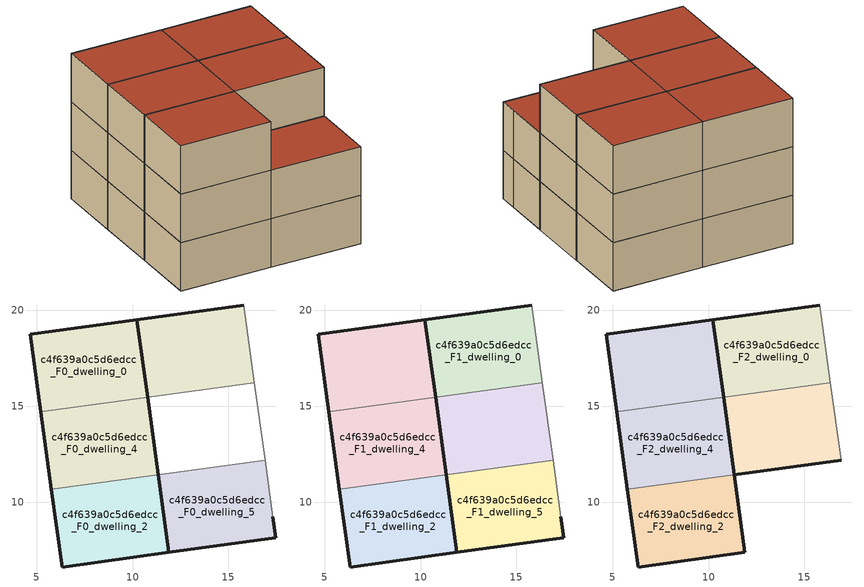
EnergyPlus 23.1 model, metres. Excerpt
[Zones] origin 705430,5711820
c4f639a0c5d6edcc_F0_dwelling_0
 floor ground (EU_floor_Construction): 16.35,16.23 15.79,20.28 10.23,19.51 10.78,15.47 z0; 10.78,15.47 10.23,19.51 4.66,18.74 5.21,14.7 z0
 wall outside (EU_wall_Construction): 5.21,14.7 4.66,18.74 10.23,19.51 10.78,15.47 z0:3
 wall to c4f639a0c5d6edcc_F0_dwelling_1 (EU_wall_Construction): 10.78,15.47 5.21,14.7 z0:3
c4f639a0c5d6edcc_F0_dwelling_1
 floor ground (EU_floor_Construction): 16.35,16.23 15.8,20.28 10.23,19.51 10.78,15.47 z0; 11.34,11.43 10.78,15.47 5.21,14.7 5.77,10.66 z0
 wall outside (EU_wall_Construction): 5.77,10.66 5.21,14.7 / 10.78,15.47 11.34,11.43 z0:3
 wall to c4f639a0c5d6edcc_F0_dwelling_2 (EU_wall_Construction): 11.34,11.43 5.77,10.66 z0:3
c4f639a0c5d6edcc_F0_dwelling_2
 floor ground (EU_floor_Construction): 11.9,7.38 11.34,11.43 5.77,10.66 6.33,6.62 z0
 wall outside (EU_wall_Construction): 11.34,11.43 11.9,7.38 6.33,6.62 5.77,10.66 z0:3
c4f639a0c5d6edcc_F0_dwelling_3
 floor ground (EU_floor_Construction): 16.35,16.23 15.79,20.28 10.23,19.51 10.78,15.47 z0; 10.78,15.47 10.23,19.51 4.66,18.74 5.21,14.7 z0; 11.34,11.43 10.78,15.47 5.21,14.7 5.77,10.66 z0
 wall outside (EU_wall_Construction): 10.78,15.47 10.23,19.51 15.8,20.28 z0:3
 wall adiabatic (EU_wall_Construction): 15.8,20.28 16.35,16.23 z0:3
 wall to c4f639a0c5d6edcc_F0_dwelling_4 (EU_wall_Construction): 16.35,16.23 10.78,15.47 z0:3
 roof outside (EU_floor_Construction): 15.79,20.28 10.78,15.47 10.23,19.51 z3; 15.79,20.28 16.35,16.23 10.78,15.47 z3
c4f639a0c5d6edcc_F0_dwelling_4
 floor ground (EU_floor_Construction): 11.34,11.43 10.78,15.47 5.21,14.7 5.77,10.66 z0
 wall outside (EU_wall_Construction): 11.34,11.42 10.78,15.47 z0:3
 wall adiabatic (EU_wall_Construction): 16.35,16.23 16.91,12.19 z0:3
 wall to c4f639a0c5d6edcc_F0_dwelling_5 (EU_wall_Construction): 16.91,12.19 11.34,11.42 z0:3
 roof outside (EU_floor_Construction): 10.78,15.47 11.34,11.43 5.77,10.66 5.21,14.7 z3
c4f639a0c5d6edcc_F0_dwelling_5
 floor ground (EU_floor_Construction): 17.47,8.15 17.32,9.23 16.91,12.19 11.34,11.42 11.9,7.38 z0
 wall outside (EU_wall_Construction): 17.32,9.23 17.47,8.15 11.9,7.38 11.34,11.42 z0:3
 wall adiabatic (EU_wall_Construction): 16.91,12.19 17.32,9.23 z0:3
c4f639a0c5d6edcc_F1_dwelling_0
 floor outside (EU_floor_Construction): 10.78,15.47 10.23,19.51 4.66,18.74 5.21,14.7 z3
 floor to c4f639a0c5d6edcc_F0_dwelling_0 (EU_floor_Construction): 16.35,16.23 15.79,20.28 10.23,19.51 10.78,15.47 z3
 wall outside (EU_wall_Construction): 5.21,14.7 4.66,18.74 10.23,19.51 10.78,15.47 z3:6
 wall to c4f639a0c5d6edcc_F1_dwelling_1 (EU_wall_Construction): 10.78,15.47 5.21,14.7 z3:6
c4f639a0c5d6edcc_F1_dwelling_1
 floor outside (EU_floor_Construction): 16.91,12.19 16.35,16.23 10.78,15.47 11.34,11.42 z3
 floor to c4f639a0c5d6edcc_F0_dwelling_1 (EU_floor_Construction): 15.8,20.28 10.23,19.51 10.78,15.47 z3; 11.34,11.43 10.78,15.47 5.21,14.7 5.77,10.66 z3; 16.35,16.23 15.8,20.28 10.78,15.47 z3
 wall outside (EU_wall_Construction): 5.77,10.66 5.21,14.7 / 10.78,15.47 11.34,11.43 z3:6
 wall to c4f639a0c5d6edcc_F1_dwelling_2 (EU_wall_Construction): 11.34,11.43 5.77,10.66 z3:6
c4f639a0c5d6edcc_F1_dwelling_2
 floor to c4f639a0c5d6edcc_F0_dwelling_2 (EU_floor_Construction): 11.9,7.38 11.34,11.43 5.77,10.66 6.33,6.62 z3
 wall outside (EU_wall_Construction): 11.34,11.43 11.9,7.38 6.33,6.62 5.77,10.66 z3:6
c4f639a0c5d6edcc_F1_dwelling_3
 floor outside (EU_floor_Construction): 16.35,16.23 15.79,20.28 10.23,19.51 10.78,15.47 z3; 11.34,11.43 10.78,15.47 5.21,14.7 5.77,10.66 z3
 floor to c4f639a0c5d6edcc_F0_dwelling_3 (EU_floor_Construction): 10.78,15.47 10.23,19.51 4.66,18.74 5.21,14.7 z3
 wall outside (EU_wall_Construction): 10.78,15.47 10.23,19.51 15.8,20.28 z3:6
 wall adiabatic (EU_wall_Construction): 15.8,20.28 16.35,16.23 z3:6
 wall to c4f639a0c5d6edcc_F1_dwelling_4 (EU_wall_Construction): 16.35,16.23 10.78,15.47 z3:6
 roof outside (EU_floor_Construction): 15.79,20.28 10.78,15.47 10.23,19.51 z6; 15.79,20.28 16.35,16.23 10.78,15.47 z6
c4f639a0c5d6edcc_F1_dwelling_4
 floor outside (EU_floor_Construction): 11.34,11.43 10.78,15.47 5.21,14.7 5.77,10.66 z3
 floor to c4f639a0c5d6edcc_F0_dwelling_4 (EU_floor_Construction): 16.91,12.19 16.35,16.23 10.78,15.47 11.34,11.42 z3
 wall outside (EU_wall_Construction): 11.34,11.42 10.78,15.47 z3:6
 wall adiabatic (EU_wall_Construction): 16.35,16.23 16.91,12.19 z3:6
 wall to c4f639a0c5d6edcc_F1_dwelling_5 (EU_wall_Construction): 16.91,12.19 11.34,11.42 z3:6
 roof outside (EU_floor_Construction): 10.78,15.47 11.34,11.43 5.77,10.66 5.21,14.7 z6
c4f639a0c5d6edcc_F1_dwelling_5
 floor to c4f639a0c5d6edcc_F0_dwelling_5 (EU_floor_Construction): 17.47,8.15 17.32,9.23 16.91,12.19 11.34,11.42 11.9,7.38 z3
 wall outside (EU_wall_Construction): 17.32,9.23 17.47,8.15 11.9,7.38 11.34,11.42 z3:6
 wall adiabatic (EU_wall_Construction): 16.91,12.19 17.32,9.23 z3:6
 roof outside (EU_roof_Construction): 16.91,12.19 17.32,9.23 17.47,8.15 11.9,7.38 11.34,11.42 z6
c4f639a0c5d6edcc_F2_dwelling_0
 floor outside (EU_floor_Construction): 10.78,15.47 10.23,19.51 4.66,18.74 5.21,14.7 z6
 floor to c4f639a0c5d6edcc_F1_dwelling_0 (EU_floor_Construction): 16.35,16.23 15.79,20.28 10.23,19.51 10.78,15.47 z6
 wall outside (EU_wall_Construction): 5.21,14.7 4.66,18.74 10.23,19.51 10.78,15.47 z6:9
 wall to c4f639a0c5d6edcc_F2_dwelling_1 (EU_wall_Construction): 10.78,15.47 5.21,14.7 z6:9
 roof outside (EU_roof_Construction): 10.23,19.51 10.78,15.47 5.21,14.7 4.66,18.74 z9; 15.79,20.28 16.35,16.23 10.78,15.47 10.23,19.51 z9
c4f639a0c5d6edcc_F2_dwelling_1
 floor outside (EU_floor_Construction): 16.91,12.19 16.35,16.23 10.78,15.47 11.34,11.42 z6
 floor to c4f639a0c5d6edcc_F1_dwelling_1 (EU_floor_Construction): 15.8,20.28 10.23,19.51 10.78,15.47 z6; 11.34,11.43 10.78,15.47 5.21,14.7 5.77,10.66 z6; 16.35,16.23 15.8,20.28 10.78,15.47 z6
 wall outside (EU_wall_Construction): 5.77,10.66 5.21,14.7 / 10.78,15.47 11.34,11.43 z6:9
 wall to c4f639a0c5d6edcc_F2_dwelling_2 (EU_wall_Construction): 11.34,11.43 5.77,10.66 z6:9
 roof outside (EU_roof_Construction): 10.78,15.47 11.34,11.43 5.77,10.66 5.21,14.7 z9; 15.8,20.28 10.78,15.47 10.23,19.51 z9; 15.8,20.28 16.35,16.23 10.78,15.47 z9; 16.35,16.23 16.91,12.19 11.34,11.43 10.78,15.47 z9
c4f639a0c5d6edcc_F2_dwelling_2
 floor to c4f639a0c5d6edcc_F1_dwelling_2 (EU_floor_Construction): 11.9,7.38 11.34,11.43 5.77,10.66 6.33,6.62 z6
 wall outside (EU_wall_Construction): 11.34,11.43 11.9,7.38 6.33,6.62 5.77,10.66 z6:9
 roof outside (EU_roof_Construction): 11.34,11.43 11.9,7.38 6.33,6.62 5.77,10.66 z9
c4f639a0c5d6edcc_F2_dwelling_3
 floor outside (EU_floor_Construction): 16.35,16.23 15.79,20.28 10.23,19.51 10.78,15.47 z6; 11.34,11.43 10.78,15.47 5.21,14.7 5.77,10.66 z6
 floor to c4f639a0c5d6edcc_F1_dwelling_3 (EU_floor_Construction): 10.78,15.47 10.23,19.51 4.66,18.74 5.21,14.7 z6
 wall outside (EU_wall_Construction): 10.78,15.47 10.23,19.51 15.8,20.28 z6:9
 wall adiabatic (EU_wall_Construction): 15.8,20.28 16.35,16.23 z6:9
 wall to c4f639a0c5d6edcc_F2_dwelling_4 (EU_wall_Construction): 16.35,16.23 10.78,15.47 z6:9
 roof outside (EU_roof_Construction): 10.23,19.51 10.78,15.47 5.21,14.7 4.66,18.74 z9; 15.79,20.28 10.78,15.47 10.23,19.51 z9; 10.78,15.47 11.34,11.43 5.77,10.66 5.21,14.7 z9; 15.79,20.28 16.35,16.23 10.78,15.47 z9
c4f639a0c5d6edcc_F2_dwelling_4
 floor outside (EU_floor_Construction): 11.34,11.43 10.78,15.47 5.21,14.7 5.77,10.66 z6
 floor to c4f639a0c5d6edcc_F1_dwelling_4 (EU_floor_Construction): 16.91,12.19 16.35,16.23 10.78,15.47 11.34,11.42 z6
 wall outside (EU_wall_Construction): 16.91,12.19 11.34,11.42 10.78,15.47 z6:9
 wall adiabatic (EU_wall_Construction): 16.35,16.23 16.91,12.19 z6:9
 roof outside (EU_roof_Construction): 10.78,15.47 11.34,11.43 5.77,10.66 5.21,14.7 z9; 16.35,16.23 16.91,12.19 11.34,11.43 10.78,15.47 z9
shading: 17.32,9.23 15.75,20.27 z0:6
[Building]
EU S2 Campaign: North Axis=0; Terrain=City; Solar Distribution=FullExterior
[Site:Location]
London: Latitude=51.5; Longitude=-0.5; Time Zone=0; Elevation=25
[SizingPeriod:WeatherFileDays]
AnnualSizingPeriod: Begin Month=1; Begin Day of Month=1; End Month=12; End Day of Month=31; Day of Week for Start Day=Monday; Use Weather File Daylight Saving Period=No; Use Weather File Rain and Snow Indicators=No
[MATERIAL]
EU_InternalMass_Material: Roughness=MediumRough; Thickness=0.1; Conductivity=1; Density=1800; Specific Heat=900; Thermal Absorptance=0.9; Solar Absorptance=0.7; Visible Absorptance=0.7
[MATERIAL:NOMASS] Roughness=MediumRough; Thermal Absorptance=0.9; Solar Absorptance=0.7; Visible Absorptance=0.7
Name | Thermal Resistance
EU_wall_NoMass | 1.04674
EU_roof_NoMass | 4.32442
EU_floor_NoMass | 2.04616
[CONSTRUCTION]
EU_wall_Construction: EU_wall_NoMass
EU_roof_Construction: EU_roof_NoMass
EU_floor_Construction: EU_floor_NoMass
EU_InternalMass_Construction: EU_InternalMass_Material
[ZONE] Type=1; Multiplier=1; Ceiling Height=autocalculate; Floor Area=autocalculate; Part of Total Floor Area=Yes
Name | Volume
c4f639a0c5d6edcc_F0_dwelling_0 | 137.6
c4f639a0c5d6edcc_F1_dwelling_0; c4f639a0c5d6edcc_F2_dwelling_0 | 137.628
c4f639a0c5d6edcc_F0_dwelling_1 | 137.615
c4f639a0c5d6edcc_F1_dwelling_1; c4f639a0c5d6edcc_F2_dwelling_1 | 206.437
c4f639a0c5d6edcc_F0_dwelling_2 | 68.8066
c4f639a0c5d6edcc_F1_dwelling_2; c4f639a0c5d6edcc_F2_dwelling_2 | 68.8059
c4f639a0c5d6edcc_F0_dwelling_3; c4f639a0c5d6edcc_F1_dwelling_3; c4f639a0c5d6edcc_F2_dwelling_3 | 206.423
c4f639a0c5d6edcc_F0_dwelling_4 | 68.8257
c4f639a0c5d6edcc_F1_dwelling_4; c4f639a0c5d6edcc_F2_dwelling_4 | 137.646
c4f639a0c5d6edcc_F0_dwelling_5 | 68.8147
c4f639a0c5d6edcc_F1_dwelling_5 | 68.8154
[INTERNALMASS] Construction=EU_InternalMass_Construction
Name | Zone or ZoneList | Surface Area
c4f639a0c5d6edcc_F0_dwelling_0_EU_InternalMass | c4f639a0c5d6edcc_F0_dwelling_0 | 22.9371
c4f639a0c5d6edcc_F0_dwelling_1_EU_InternalMass | c4f639a0c5d6edcc_F0_dwelling_1 | 22.9416
c4f639a0c5d6edcc_F0_dwelling_2_EU_InternalMass | c4f639a0c5d6edcc_F0_dwelling_2 | 22.9374
c4f639a0c5d6edcc_F0_dwelling_3_EU_InternalMass | c4f639a0c5d6edcc_F0_dwelling_3 | 22.9405
c4f639a0c5d6edcc_F0_dwelling_4_EU_InternalMass | c4f639a0c5d6edcc_F0_dwelling_4 | 22.9409
c4f639a0c5d6edcc_F0_dwelling_5_EU_InternalMass | c4f639a0c5d6edcc_F0_dwelling_5 | 22.9381
c4f639a0c5d6edcc_F1_dwelling_0_EU_InternalMass | c4f639a0c5d6edcc_F1_dwelling_0 | 22.9371
c4f639a0c5d6edcc_F1_dwelling_1_EU_InternalMass | c4f639a0c5d6edcc_F1_dwelling_1 | 22.9416
c4f639a0c5d6edcc_F1_dwelling_2_EU_InternalMass | c4f639a0c5d6edcc_F1_dwelling_2 | 22.9374
c4f639a0c5d6edcc_F1_dwelling_3_EU_InternalMass | c4f639a0c5d6edcc_F1_dwelling_3 | 22.9405
c4f639a0c5d6edcc_F1_dwelling_4_EU_InternalMass | c4f639a0c5d6edcc_F1_dwelling_4 | 22.9409
c4f639a0c5d6edcc_F1_dwelling_5_EU_InternalMass | c4f639a0c5d6edcc_F1_dwelling_5 | 22.9381
c4f639a0c5d6edcc_F2_dwelling_0_EU_InternalMass | c4f639a0c5d6edcc_F2_dwelling_0 | 27.5256
c4f639a0c5d6edcc_F2_dwelling_1_EU_InternalMass | c4f639a0c5d6edcc_F2_dwelling_1 | 27.5252
c4f639a0c5d6edcc_F2_dwelling_2_EU_InternalMass | c4f639a0c5d6edcc_F2_dwelling_2 | 27.5332
c4f639a0c5d6edcc_F2_dwelling_3_EU_InternalMass | c4f639a0c5d6edcc_F2_dwelling_3 | 27.5223
c4f639a0c5d6edcc_F2_dwelling_4_EU_InternalMass | c4f639a0c5d6edcc_F2_dwelling_4 | 27.5262
[OTHEREQUIPMENT] Fuel Type=Electricity; Design Level Calculation Method=Watts/Area; Power per Zone Floor Area=1; Fraction Latent=0; Fraction Radiant=0; Fraction Lost=0; Carbon Dioxide Generation Rate=0; EndUse Subcategory=EU_Step8_InternalGains
Name | Zone or ZoneList or Space or SpaceList | Schedule
EU_Step8_InternalGain_c4f639a0c5d6edcc_F0_dwelling_0_f000 | c4f639a0c5d6edcc_F0_dwelling_0 | EU_Step8_GainSchedule_c4f639a0c5d6edcc_F0_dwelling_0_f000
EU_Step8_InternalGain_c4f639a0c5d6edcc_F0_dwelling_1_f000 | c4f639a0c5d6edcc_F0_dwelling_1 | EU_Step8_GainSchedule_c4f639a0c5d6edcc_F0_dwelling_1_f000
EU_Step8_InternalGain_c4f639a0c5d6edcc_F0_dwelling_2_f000 | c4f639a0c5d6edcc_F0_dwelling_2 | EU_Step8_GainSchedule_c4f639a0c5d6edcc_F0_dwelling_2_f000
EU_Step8_InternalGain_c4f639a0c5d6edcc_F0_dwelling_3_f000 | c4f639a0c5d6edcc_F0_dwelling_3 | EU_Step8_GainSchedule_c4f639a0c5d6edcc_F0_dwelling_3_f000
EU_Step8_InternalGain_c4f639a0c5d6edcc_F0_dwelling_4_f000 | c4f639a0c5d6edcc_F0_dwelling_4 | EU_Step8_GainSchedule_c4f639a0c5d6edcc_F0_dwelling_4_f000
EU_Step8_InternalGain_c4f639a0c5d6edcc_F0_dwelling_5_f000 | c4f639a0c5d6edcc_F0_dwelling_5 | EU_Step8_GainSchedule_c4f639a0c5d6edcc_F0_dwelling_5_f000
EU_Step8_InternalGain_c4f639a0c5d6edcc_F1_dwelling_0_f000 | c4f639a0c5d6edcc_F1_dwelling_0 | EU_Step8_GainSchedule_c4f639a0c5d6edcc_F1_dwelling_0_f000
EU_Step8_InternalGain_c4f639a0c5d6edcc_F1_dwelling_1_f000 | c4f639a0c5d6edcc_F1_dwelling_1 | EU_Step8_GainSchedule_c4f639a0c5d6edcc_F1_dwelling_1_f000
EU_Step8_InternalGain_c4f639a0c5d6edcc_F1_dwelling_2_f000 | c4f639a0c5d6edcc_F1_dwelling_2 | EU_Step8_GainSchedule_c4f639a0c5d6edcc_F1_dwelling_2_f000
EU_Step8_InternalGain_c4f639a0c5d6edcc_F1_dwelling_3_f000 | c4f639a0c5d6edcc_F1_dwelling_3 | EU_Step8_GainSchedule_c4f639a0c5d6edcc_F1_dwelling_3_f000
EU_Step8_InternalGain_c4f639a0c5d6edcc_F1_dwelling_4_f000 | c4f639a0c5d6edcc_F1_dwelling_4 | EU_Step8_GainSchedule_c4f639a0c5d6edcc_F1_dwelling_4_f000
EU_Step8_InternalGain_c4f639a0c5d6edcc_F1_dwelling_5_f000 | c4f639a0c5d6edcc_F1_dwelling_5 | EU_Step8_GainSchedule_c4f639a0c5d6edcc_F1_dwelling_5_f000
EU_Step8_InternalGain_c4f639a0c5d6edcc_F2_dwelling_0_f000 | c4f639a0c5d6edcc_F2_dwelling_0 | EU_Step8_GainSchedule_c4f639a0c5d6edcc_F2_dwelling_0_f000
EU_Step8_InternalGain_c4f639a0c5d6edcc_F2_dwelling_1_f000 | c4f639a0c5d6edcc_F2_dwelling_1 | EU_Step8_GainSchedule_c4f639a0c5d6edcc_F2_dwelling_1_f000
EU_Step8_InternalGain_c4f639a0c5d6edcc_F2_dwelling_2_f000 | c4f639a0c5d6edcc_F2_dwelling_2 | EU_Step8_GainSchedule_c4f639a0c5d6edcc_F2_dwelling_2_f000
EU_Step8_InternalGain_c4f639a0c5d6edcc_F2_dwelling_3_f000 | c4f639a0c5d6edcc_F2_dwelling_3 | EU_Step8_GainSchedule_c4f639a0c5d6edcc_F2_dwelling_3_f000
EU_Step8_InternalGain_c4f639a0c5d6edcc_F2_dwelling_4_f000 | c4f639a0c5d6edcc_F2_dwelling_4 | EU_Step8_GainSchedule_c4f639a0c5d6edcc_F2_dwelling_4_f000
[ZONEVENTILATION:DESIGNFLOWRATE] Schedule=EU_AlwaysOn; Design Flow Rate Calculation Method=AirChanges/Hour; Air Changes per Hour=0.488719; Ventilation Type=Natural; Fan Pressure Rise=0; Fan Total Efficiency=1; Constant Term Coefficient=1; Temperature Term Coefficient=0; Velocity Term Coefficient=0; Velocity Squared Term Coefficient=0; Minimum Indoor Temperature=-100; Maximum Indoor Temperature=100; Delta Temperature=-100; Minimum Outdoor Temperature=-100; Maximum Outdoor Temperature=100; Maximum Wind Speed=40
Name | Zone or ZoneList or Space or SpaceList
EU_ConstantAir_c4f639a0c5d6edcc_F0_dwelling_0 | c4f639a0c5d6edcc_F0_dwelling_0
EU_ConstantAir_c4f639a0c5d6edcc_F0_dwelling_1 | c4f639a0c5d6edcc_F0_dwelling_1
EU_ConstantAir_c4f639a0c5d6edcc_F0_dwelling_2 | c4f639a0c5d6edcc_F0_dwelling_2
EU_ConstantAir_c4f639a0c5d6edcc_F0_dwelling_3 | c4f639a0c5d6edcc_F0_dwelling_3
EU_ConstantAir_c4f639a0c5d6edcc_F0_dwelling_4 | c4f639a0c5d6edcc_F0_dwelling_4
EU_ConstantAir_c4f639a0c5d6edcc_F0_dwelling_5 | c4f639a0c5d6edcc_F0_dwelling_5
EU_ConstantAir_c4f639a0c5d6edcc_F1_dwelling_0 | c4f639a0c5d6edcc_F1_dwelling_0
EU_ConstantAir_c4f639a0c5d6edcc_F1_dwelling_1 | c4f639a0c5d6edcc_F1_dwelling_1
EU_ConstantAir_c4f639a0c5d6edcc_F1_dwelling_2 | c4f639a0c5d6edcc_F1_dwelling_2
EU_ConstantAir_c4f639a0c5d6edcc_F1_dwelling_3 | c4f639a0c5d6edcc_F1_dwelling_3
EU_ConstantAir_c4f639a0c5d6edcc_F1_dwelling_4 | c4f639a0c5d6edcc_F1_dwelling_4
EU_ConstantAir_c4f639a0c5d6edcc_F1_dwelling_5 | c4f639a0c5d6edcc_F1_dwelling_5
EU_ConstantAir_c4f639a0c5d6edcc_F2_dwelling_0 | c4f639a0c5d6edcc_F2_dwelling_0
EU_ConstantAir_c4f639a0c5d6edcc_F2_dwelling_1 | c4f639a0c5d6edcc_F2_dwelling_1
EU_ConstantAir_c4f639a0c5d6edcc_F2_dwelling_2 | c4f639a0c5d6edcc_F2_dwelling_2
EU_ConstantAir_c4f639a0c5d6edcc_F2_dwelling_3 | c4f639a0c5d6edcc_F2_dwelling_3
EU_ConstantAir_c4f639a0c5d6edcc_F2_dwelling_4 | c4f639a0c5d6edcc_F2_dwelling_4
[HVACTEMPLATE:THERMOSTAT] Constant Heating Setpoint=20; Constant Cooling Setpoint=50
EU_HeatOnly_c4f639a0c5d6edcc_F0_dwelling_0; EU_HeatOnly_c4f639a0c5d6edcc_F0_dwelling_1; EU_HeatOnly_c4f639a0c5d6edcc_F0_dwelling_2; EU_HeatOnly_c4f639a0c5d6edcc_F0_dwelling_3; EU_HeatOnly_c4f639a0c5d6edcc_F0_dwelling_4; EU_HeatOnly_c4f639a0c5d6edcc_F0_dwelling_5; EU_HeatOnly_c4f639a0c5d6edcc_F1_dwelling_0; EU_HeatOnly_c4f639a0c5d6edcc_F1_dwelling_1; EU_HeatOnly_c4f639a0c5d6edcc_F1_dwelling_2; EU_HeatOnly_c4f639a0c5d6edcc_F1_dwelling_3; EU_HeatOnly_c4f639a0c5d6edcc_F1_dwelling_4; EU_HeatOnly_c4f639a0c5d6edcc_F1_dwelling_5; EU_HeatOnly_c4f639a0c5d6edcc_F2_dwelling_0; EU_HeatOnly_c4f639a0c5d6edcc_F2_dwelling_1; EU_HeatOnly_c4f639a0c5d6edcc_F2_dwelling_2; EU_HeatOnly_c4f639a0c5d6edcc_F2_dwelling_3; EU_HeatOnly_c4f639a0c5d6edcc_F2_dwelling_4
[HVACTEMPLATE:ZONE:IDEALLOADSAIRSYSTEM] System Availability Schedule=EU_AlwaysOn; Maximum Heating Supply Air Temperature=50; Minimum Cooling Supply Air Temperature=13; Maximum Heating Supply Air Humidity Ratio=0.0156; Minimum Cooling Supply Air Humidity Ratio=0.0077; Heating Limit=NoLimit; Cooling Limit=NoLimit; Heating Availability Schedule=EU_AlwaysOn; Cooling Availability Schedule=EU_CoolingOff; Dehumidification Control Type=ConstantSensibleHeatRatio; Cooling Sensible Heat Ratio=0.7; Dehumidification Setpoint=60; Humidification Control Type=None; Humidification Setpoint=30; Outdoor Air Method=None; Outdoor Air Flow Rate per Person=0.00944; Outdoor Air Flow Rate per Zone Floor Area=0; Outdoor Air Flow Rate per Zone=0; Demand Controlled Ventilation Type=None; Outdoor Air Economizer Type=NoEconomizer; Heat Recovery Type=None; Sensible Heat Recovery Effectiveness=0.7; Latent Heat Recovery Effectiveness=0.65
Name | Template Thermostat
c4f639a0c5d6edcc_F0_dwelling_0 | EU_HeatOnly_c4f639a0c5d6edcc_F0_dwelling_0
c4f639a0c5d6edcc_F0_dwelling_1 | EU_HeatOnly_c4f639a0c5d6edcc_F0_dwelling_1
c4f639a0c5d6edcc_F0_dwelling_2 | EU_HeatOnly_c4f639a0c5d6edcc_F0_dwelling_2
c4f639a0c5d6edcc_F0_dwelling_3 | EU_HeatOnly_c4f639a0c5d6edcc_F0_dwelling_3
c4f639a0c5d6edcc_F0_dwelling_4 | EU_HeatOnly_c4f639a0c5d6edcc_F0_dwelling_4
c4f639a0c5d6edcc_F0_dwelling_5 | EU_HeatOnly_c4f639a0c5d6edcc_F0_dwelling_5
c4f639a0c5d6edcc_F1_dwelling_0 | EU_HeatOnly_c4f639a0c5d6edcc_F1_dwelling_0
c4f639a0c5d6edcc_F1_dwelling_1 | EU_HeatOnly_c4f639a0c5d6edcc_F1_dwelling_1
c4f639a0c5d6edcc_F1_dwelling_2 | EU_HeatOnly_c4f639a0c5d6edcc_F1_dwelling_2
c4f639a0c5d6edcc_F1_dwelling_3 | EU_HeatOnly_c4f639a0c5d6edcc_F1_dwelling_3
c4f639a0c5d6edcc_F1_dwelling_4 | EU_HeatOnly_c4f639a0c5d6edcc_F1_dwelling_4
c4f639a0c5d6edcc_F1_dwelling_5 | EU_HeatOnly_c4f639a0c5d6edcc_F1_dwelling_5
c4f639a0c5d6edcc_F2_dwelling_0 | EU_HeatOnly_c4f639a0c5d6edcc_F2_dwelling_0
c4f639a0c5d6edcc_F2_dwelling_1 | EU_HeatOnly_c4f639a0c5d6edcc_F2_dwelling_1
c4f639a0c5d6edcc_F2_dwelling_2 | EU_HeatOnly_c4f639a0c5d6edcc_F2_dwelling_2
c4f639a0c5d6edcc_F2_dwelling_3 | EU_HeatOnly_c4f639a0c5d6edcc_F2_dwelling_3
c4f639a0c5d6edcc_F2_dwelling_4 | EU_HeatOnly_c4f639a0c5d6edcc_F2_dwelling_4
[SIZING:ZONE] Zone Cooling Design Supply Air Temperature Input Method=SupplyAirTemperature; Zone Cooling Design Supply Air Temperature=13; Zone Heating Design Supply Air Temperature Input Method=SupplyAirTemperature; Zone Heating Design Supply Air Temperature=50; Zone Cooling Design Supply Air Humidity Ratio=0.008; Zone Heating Design Supply Air Humidity Ratio=0.008; Cooling Design Air Flow Method=DesignDay; Cooling Design Air Flow Rate=0; Cooling Minimum Air Flow per Zone Floor Area=0.000762; Cooling Minimum Air Flow=0; Cooling Minimum Air Flow Fraction=0.2; Heating Design Air Flow Method=DesignDay; Heating Design Air Flow Rate=0; Heating Maximum Air Flow per Zone Floor Area=0.002032; Heating Maximum Air Flow=0.141576; Heating Maximum Air Flow Fraction=0.3; Account for Dedicated Outdoor Air System=No; Dedicated Outdoor Air System Control Strategy=NeutralSupplyAir; Dedicated Outdoor Air Low Setpoint Temperature for Design=autosize; Dedicated Outdoor Air High Setpoint Temperature for Design=autosize; Zone Load Sizing Method=Sensible Load Only No Latent Load; Zone Latent Cooling Design Supply Air Humidity Ratio Input Method=HumidityRatioDifference; Zone Cooling Design Supply Air Humidity Ratio Difference=0.005; Zone Latent Heating Design Supply Air Humidity Ratio Input Method=HumidityRatioDifference; Zone Humidification Design Supply Air Humidity Ratio Difference=0.005
c4f639a0c5d6edcc_F0_dwelling_0; c4f639a0c5d6edcc_F0_dwelling_1; c4f639a0c5d6edcc_F0_dwelling_2; c4f639a0c5d6edcc_F0_dwelling_3; c4f639a0c5d6edcc_F0_dwelling_4; c4f639a0c5d6edcc_F0_dwelling_5; c4f639a0c5d6edcc_F1_dwelling_0; c4f639a0c5d6edcc_F1_dwelling_1; c4f639a0c5d6edcc_F1_dwelling_2; c4f639a0c5d6edcc_F1_dwelling_3; c4f639a0c5d6edcc_F1_dwelling_4; c4f639a0c5d6edcc_F1_dwelling_5; c4f639a0c5d6edcc_F2_dwelling_0; c4f639a0c5d6edcc_F2_dwelling_1; c4f639a0c5d6edcc_F2_dwelling_2; c4f639a0c5d6edcc_F2_dwelling_3; c4f639a0c5d6edcc_F2_dwelling_4
[SCHEDULE:CONSTANT]
Name | Hourly Value
EU_AlwaysOn | 1
EU_CoolingOff | 0
[SCHEDULE:FILE] Column Number=1; Rows to Skip at Top=0; Number of Hours of Data=8760; Column Separator=Comma; Interpolate to Timestep=No; Minutes per Item=60; Adjust Schedule for Daylight Savings=Yes
Name | File
EU_Step8_GainSchedule_c4f639a0c5d6edcc_F0_dwelling_0_f000 | ../../schedules/c4f639a0c5d6edcc/c4f639a0c5d6edcc_F0_dwelling_0_f000_gain.csv
EU_Step8_GainSchedule_c4f639a0c5d6edcc_F0_dwelling_1_f000 | ../../schedules/c4f639a0c5d6edcc/c4f639a0c5d6edcc_F0_dwelling_1_f000_gain.csv
EU_Step8_GainSchedule_c4f639a0c5d6edcc_F0_dwelling_2_f000 | ../../schedules/c4f639a0c5d6edcc/c4f639a0c5d6edcc_F0_dwelling_2_f000_gain.csv
EU_Step8_GainSchedule_c4f639a0c5d6edcc_F0_dwelling_3_f000 | ../../schedules/c4f639a0c5d6edcc/c4f639a0c5d6edcc_F0_dwelling_3_f000_gain.csv
EU_Step8_GainSchedule_c4f639a0c5d6edcc_F0_dwelling_4_f000 | ../../schedules/c4f639a0c5d6edcc/c4f639a0c5d6edcc_F0_dwelling_4_f000_gain.csv
EU_Step8_GainSchedule_c4f639a0c5d6edcc_F0_dwelling_5_f000 | ../../schedules/c4f639a0c5d6edcc/c4f639a0c5d6edcc_F0_dwelling_5_f000_gain.csv
EU_Step8_GainSchedule_c4f639a0c5d6edcc_F1_dwelling_0_f000 | ../../schedules/c4f639a0c5d6edcc/c4f639a0c5d6edcc_F1_dwelling_0_f000_gain.csv
EU_Step8_GainSchedule_c4f639a0c5d6edcc_F1_dwelling_1_f000 | ../../schedules/c4f639a0c5d6edcc/c4f639a0c5d6edcc_F1_dwelling_1_f000_gain.csv
EU_Step8_GainSchedule_c4f639a0c5d6edcc_F1_dwelling_2_f000 | ../../schedules/c4f639a0c5d6edcc/c4f639a0c5d6edcc_F1_dwelling_2_f000_gain.csv
EU_Step8_GainSchedule_c4f639a0c5d6edcc_F1_dwelling_3_f000 | ../../schedules/c4f639a0c5d6edcc/c4f639a0c5d6edcc_F1_dwelling_3_f000_gain.csv
EU_Step8_GainSchedule_c4f639a0c5d6edcc_F1_dwelling_4_f000 | ../../schedules/c4f639a0c5d6edcc/c4f639a0c5d6edcc_F1_dwelling_4_f000_gain.csv
EU_Step8_GainSchedule_c4f639a0c5d6edcc_F1_dwelling_5_f000 | ../../schedules/c4f639a0c5d6edcc/c4f639a0c5d6edcc_F1_dwelling_5_f000_gain.csv
EU_Step8_GainSchedule_c4f639a0c5d6edcc_F2_dwelling_0_f000 | ../../schedules/c4f639a0c5d6edcc/c4f639a0c5d6edcc_F2_dwelling_0_f000_gain.csv
EU_Step8_GainSchedule_c4f639a0c5d6edcc_F2_dwelling_1_f000 | ../../schedules/c4f639a0c5d6edcc/c4f639a0c5d6edcc_F2_dwelling_1_f000_gain.csv
EU_Step8_GainSchedule_c4f639a0c5d6edcc_F2_dwelling_2_f000 | ../../schedules/c4f639a0c5d6edcc/c4f639a0c5d6edcc_F2_dwelling_2_f000_gain.csv
EU_Step8_GainSchedule_c4f639a0c5d6edcc_F2_dwelling_3_f000 | ../../schedules/c4f639a0c5d6edcc/c4f639a0c5d6edcc_F2_dwelling_3_f000_gain.csv
EU_Step8_GainSchedule_c4f639a0c5d6edcc_F2_dwelling_4_f000 | ../../schedules/c4f639a0c5d6edcc/c4f639a0c5d6edcc_F2_dwelling_4_f000_gain.csv
